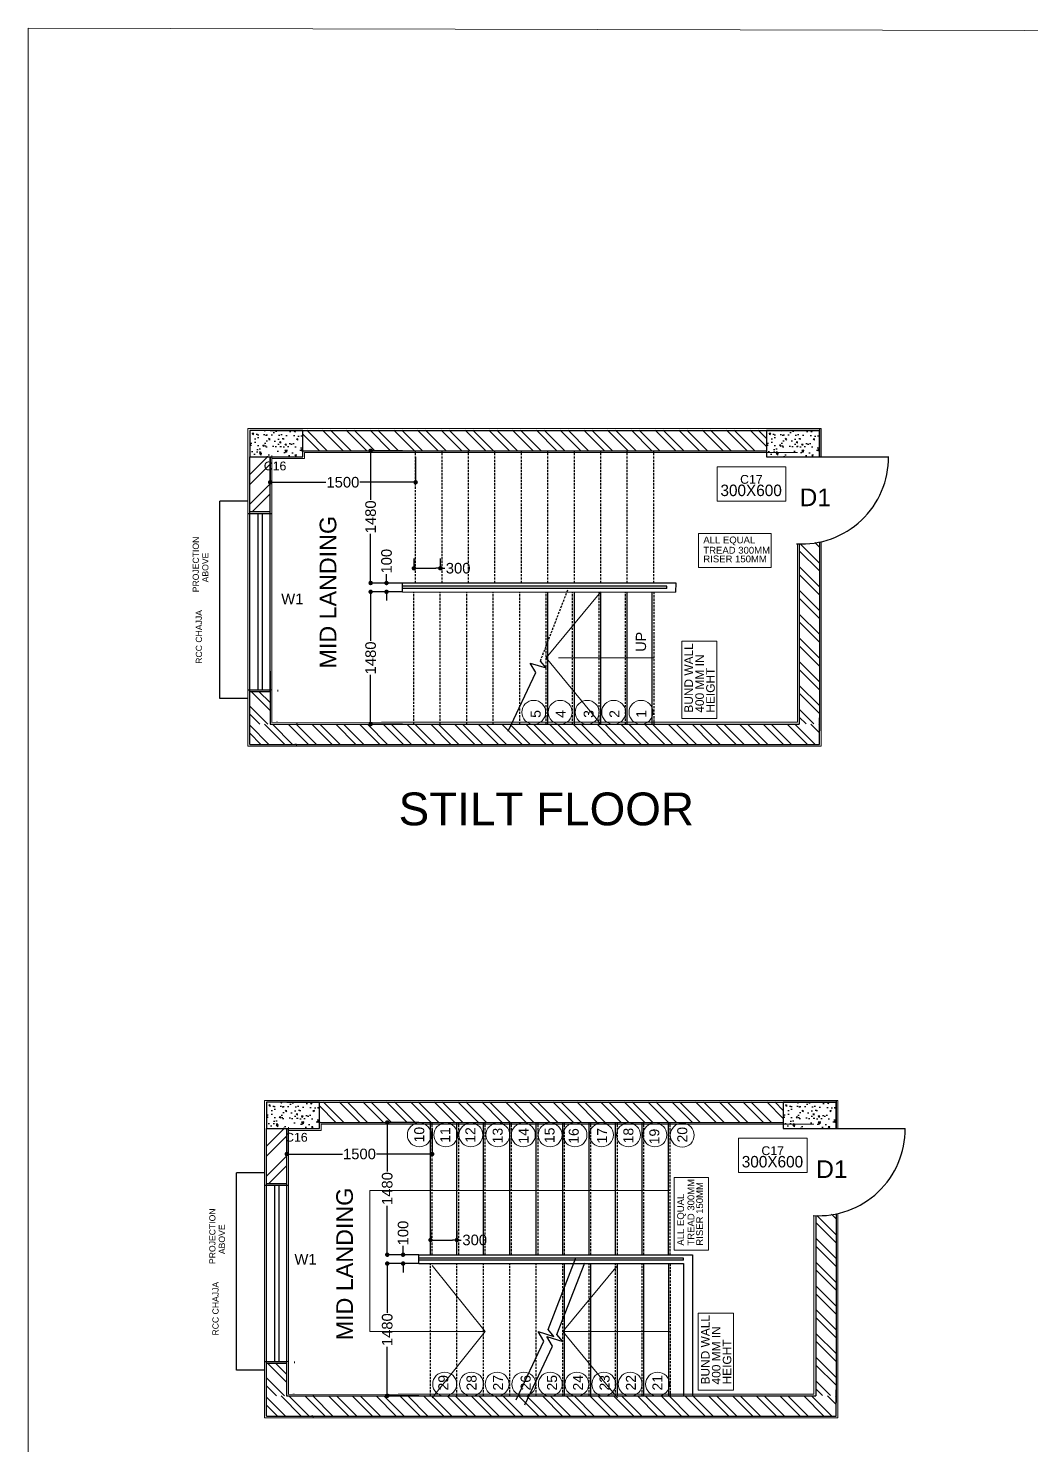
# Model space of a CAD drawing. Header units: millimetres. Extents: x -1932176 to 78768, y -1967 to 1266654.
# Drawn here: x -453438 to -442071, y 449343 to 465404 of the extents above; entities that cross this region are included whole.
import ezdxf

# ---------------------------------------------------------------- set-up
doc = ezdxf.new("R2010")
doc.units = ezdxf.units.MM
doc.linetypes.add('DASHEDX2', pattern=[38.1, 25.4, -12.7])
doc.layers.add('column', color=7, linetype='Continuous')
for name, color, linetype, lineweight in [('DIMENSION', 31, 'Continuous', 5), ('DOOR', 7, 'Continuous', 20), ('HATCH', 250, 'Continuous', 13), ('Layer2', 7, 'Continuous', 5), ('LEVEL', 252, 'Continuous', 13), ('PLASTER', 252, 'Continuous', 15), ('SHEET', 7, 'Continuous', 13), ('text', 252, 'Continuous', 5)]:
    doc.layers.add(name, color=color, linetype=linetype, lineweight=lineweight)
doc.styles.get("Standard").update_dxf_attribs({"font": 'arial.ttf'})
doc.dimstyles.new('Copy(2) of Standard', dxfattribs={"dimtxt": 120, "dimasz": 50, "dimexe": 0.18, "dimexo": 0.0625, "dimgap": 20, "dimtad": 0, "dimdec": 0, "dimzin": 0, "dimdsep": 46, "dimtxsty": 'Standard', "dimblk": 'DOT', "dimblk1": 'ARCHTICK', "dimblk2": 'DOT', "dimcen": 0.9, "dimadec": 0, "dimazin": 0, "dimtfac": 1, "dimtdec": 0, "dimtofl": 0, "dimtmove": 0, "dimatfit": 3, "dimfxl": 1, "dimtolj": 1, "dimtzin": 0, "dimarcsym": 0})

# ---------------------------------------------------------------- blocks, each defined once
blk = doc.blocks.new('_Dot')
at = {"color": 0, "linetype": 'ByBlock', "lineweight": -2}
blk.add_line((-0.5, 0), (-1, 0), dxfattribs=at)
at = {"color": 0, "linetype": 'ByBlock', "const_width": 0.5}
blk.add_lwpolyline([(-0.25, 0, 1), (0.25, 0, 1)], format="xyb", close=True, dxfattribs=at)
blk = doc.blocks.new('*D557')
at = {"layer": 'Defpoints', "color": 0, "transparency": 16777216}
for p in [(-449008, 451397), (-449368, 449897), (-449008, 449897)]:
    blk.add_point(p, dxfattribs=at)
at = {"layer": 'LEVEL', "color": 0, "lineweight": -2, "transparency": 16777216}
for p, q in [((-449008, 451397), (-449368, 451397)), ((-449368, 451347), (-449368, 450840)), ((-449368, 449947), (-449368, 450453)), ((-449008, 449897), (-449368, 449897))]:
    blk.add_line(p, q, dxfattribs=at)
at = {"layer": 'LEVEL', "color": 0, "lineweight": -2, "transparency": 16777216, "xscale": 50, "yscale": 50, "zscale": 50}
for p, rotation in [((-449368, 451397), 90), ((-449368, 449897), 270)]:
    blk.add_blockref('_Dot', p, dxfattribs=dict(at, rotation=rotation))
at = {"layer": 'LEVEL', "color": 0, "transparency": 16777216, "insert": (-449368, 450647), "char_height": 120, "attachment_point": 5, "rotation": 90}
blk.add_mtext('\\A1;1480', dxfattribs=at)
blk = doc.blocks.new('_ArchTick')
at = {"color": 0, "linetype": 'ByBlock', "const_width": 0.15}
blk.add_lwpolyline([(-0.5, -0.5), (0.5, 0.5)], dxfattribs=at)
blk = doc.blocks.new('*D558')
at = {"layer": 'Defpoints', "color": 0, "transparency": 16777216}
for p in [(-449368, 452997), (-449008, 452997), (-449008, 451497)]:
    blk.add_point(p, dxfattribs=at)
at = {"layer": 'LEVEL', "color": 0, "lineweight": -2, "transparency": 16777216}
for p, q in [((-449008, 452997), (-449368, 452997)), ((-449368, 452947), (-449368, 452440)), ((-449368, 451547), (-449368, 452053)), ((-449008, 451497), (-449368, 451497))]:
    blk.add_line(p, q, dxfattribs=at)
at = {"layer": 'LEVEL', "color": 0, "lineweight": -2, "transparency": 16777216, "xscale": 50, "yscale": 50, "zscale": 50}
for p, rotation in [((-449368, 452997), 90), ((-449368, 451497), 270)]:
    blk.add_blockref('_Dot', p, dxfattribs=dict(at, rotation=rotation))
at = {"layer": 'LEVEL', "color": 0, "transparency": 16777216, "insert": (-449368, 452247), "char_height": 120, "attachment_point": 5, "rotation": 90}
blk.add_mtext('\\A1;1480', dxfattribs=at)
blk = doc.blocks.new('*D559')
at = {"layer": 'Defpoints', "color": 0, "transparency": 16777216}
for p in [(-449188, 451497), (-449008, 451497), (-449008, 451397)]:
    blk.add_point(p, dxfattribs=at)
at = {"layer": 'LEVEL', "color": 0, "lineweight": -2, "transparency": 16777216}
for p, q in [((-449188, 451547), (-449188, 451597)), ((-449008, 451497), (-449188, 451497)), ((-449008, 451397), (-449188, 451397)), ((-449188, 451347), (-449188, 451297))]:
    blk.add_line(p, q, dxfattribs=at)
at = {"layer": 'LEVEL', "color": 0, "lineweight": -2, "transparency": 16777216, "xscale": 50, "yscale": 50, "zscale": 50}
for p, rotation in [((-449188, 451497), 270), ((-449188, 451397), 90)]:
    blk.add_blockref('_Dot', p, dxfattribs=dict(at, rotation=rotation))
at = {"layer": 'LEVEL', "color": 0, "transparency": 16777216, "insert": (-449188, 451743), "char_height": 120, "attachment_point": 5, "rotation": 90}
blk.add_mtext('\\A1;100', dxfattribs=at)
blk = doc.blocks.new('*D561')
at = {"layer": 'Defpoints', "color": 0, "transparency": 16777216}
for p in [(-450508, 452927), (-448858, 452927), (-448858, 452639)]:
    blk.add_point(p, dxfattribs=at)
at = {"layer": 'LEVEL', "color": 0, "lineweight": -2, "transparency": 16777216}
for p, q in [((-450508, 452927), (-450508, 452638)), ((-448858, 452927), (-448858, 452638)), ((-450458, 452639), (-449876, 452639)), ((-448908, 452639), (-449490, 452639))]:
    blk.add_line(p, q, dxfattribs=at)
at = {"layer": 'LEVEL', "color": 0, "lineweight": -2, "transparency": 16777216, "xscale": 50, "yscale": 50, "zscale": 50, "rotation": 180}
blk.add_blockref('_Dot', (-450508, 452639), dxfattribs=at)
at = {"layer": 'LEVEL', "color": 0, "lineweight": -2, "transparency": 16777216, "xscale": 50, "yscale": 50, "zscale": 50}
blk.add_blockref('_Dot', (-448858, 452639), dxfattribs=at)
at = {"layer": 'LEVEL', "color": 0, "transparency": 16777216, "insert": (-449683, 452639), "char_height": 120, "attachment_point": 5}
blk.add_mtext('\\A1;1500', dxfattribs=at)
blk = doc.blocks.new('*D560')
at = {"layer": 'Defpoints', "color": 0, "transparency": 16777216}
for p in [(-448878, 451773), (-448578, 451773), (-448578, 451664)]:
    blk.add_point(p, dxfattribs=at)
at = {"layer": 'LEVEL', "color": 0, "lineweight": -2, "transparency": 16777216}
for p, q in [((-448878, 451773), (-448878, 451663)), ((-448828, 451664), (-448628, 451664)), ((-448578, 451773), (-448578, 451663)), ((-448578, 451664), (-448528, 451664))]:
    blk.add_line(p, q, dxfattribs=at)
at = {"layer": 'LEVEL', "color": 0, "lineweight": -2, "transparency": 16777216, "xscale": 50, "yscale": 50, "zscale": 50, "rotation": 180}
blk.add_blockref('_Dot', (-448878, 451664), dxfattribs=at)
at = {"layer": 'LEVEL', "color": 0, "lineweight": -2, "transparency": 16777216, "xscale": 50, "yscale": 50, "zscale": 50}
blk.add_blockref('_Dot', (-448578, 451664), dxfattribs=at)
at = {"layer": 'LEVEL', "color": 0, "transparency": 16777216, "insert": (-448376, 451664), "char_height": 120, "attachment_point": 5}
blk.add_mtext('\\A1;300', dxfattribs=at)
blk = doc.blocks.new('*D564')
at = {"layer": 'Defpoints', "color": 0, "transparency": 16777216}
for p in [(-449196, 459014), (-449556, 457514), (-449196, 457514)]:
    blk.add_point(p, dxfattribs=at)
at = {"layer": 'LEVEL', "color": 0, "lineweight": -2, "transparency": 16777216}
for p, q in [((-449196, 459014), (-449556, 459014)), ((-449556, 458964), (-449556, 458458)), ((-449556, 457564), (-449556, 458071)), ((-449196, 457514), (-449556, 457514))]:
    blk.add_line(p, q, dxfattribs=at)
at = {"layer": 'LEVEL', "color": 0, "lineweight": -2, "transparency": 16777216, "xscale": 50, "yscale": 50, "zscale": 50}
for p, rotation in [((-449556, 459014), 90), ((-449556, 457514), 270)]:
    blk.add_blockref('_Dot', p, dxfattribs=dict(at, rotation=rotation))
at = {"layer": 'LEVEL', "color": 0, "transparency": 16777216, "insert": (-449556, 458264), "char_height": 120, "attachment_point": 5, "rotation": 90}
blk.add_mtext('\\A1;1480', dxfattribs=at)
blk = doc.blocks.new('*D565')
at = {"layer": 'Defpoints', "color": 0, "transparency": 16777216}
for p in [(-449556, 460614), (-449196, 460614), (-449196, 459114)]:
    blk.add_point(p, dxfattribs=at)
at = {"layer": 'LEVEL', "color": 0, "lineweight": -2, "transparency": 16777216}
for p, q in [((-449196, 460614), (-449556, 460614)), ((-449556, 460564), (-449556, 460058)), ((-449556, 459164), (-449556, 459671)), ((-449196, 459114), (-449556, 459114))]:
    blk.add_line(p, q, dxfattribs=at)
at = {"layer": 'LEVEL', "color": 0, "lineweight": -2, "transparency": 16777216, "xscale": 50, "yscale": 50, "zscale": 50}
for p, rotation in [((-449556, 460614), 90), ((-449556, 459114), 270)]:
    blk.add_blockref('_Dot', p, dxfattribs=dict(at, rotation=rotation))
at = {"layer": 'LEVEL', "color": 0, "transparency": 16777216, "insert": (-449556, 459864), "char_height": 120, "attachment_point": 5, "rotation": 90}
blk.add_mtext('\\A1;1480', dxfattribs=at)
blk = doc.blocks.new('*D566')
at = {"layer": 'Defpoints', "color": 0, "transparency": 16777216}
for p in [(-449376, 459114), (-449196, 459114), (-449196, 459014)]:
    blk.add_point(p, dxfattribs=at)
at = {"layer": 'LEVEL', "color": 0, "lineweight": -2, "transparency": 16777216}
for p, q in [((-449376, 459164), (-449376, 459214)), ((-449196, 459114), (-449376, 459114)), ((-449196, 459014), (-449376, 459014)), ((-449376, 458964), (-449376, 458914))]:
    blk.add_line(p, q, dxfattribs=at)
at = {"layer": 'LEVEL', "color": 0, "lineweight": -2, "transparency": 16777216, "xscale": 50, "yscale": 50, "zscale": 50}
for p, rotation in [((-449376, 459114), 270), ((-449376, 459014), 90)]:
    blk.add_blockref('_Dot', p, dxfattribs=dict(at, rotation=rotation))
at = {"layer": 'LEVEL', "color": 0, "transparency": 16777216, "insert": (-449376, 459361), "char_height": 120, "attachment_point": 5, "rotation": 90}
blk.add_mtext('\\A1;100', dxfattribs=at)
blk = doc.blocks.new('*D568')
at = {"layer": 'Defpoints', "color": 0, "transparency": 16777216}
for p in [(-450696, 460544), (-449046, 460544), (-449046, 460256)]:
    blk.add_point(p, dxfattribs=at)
at = {"layer": 'LEVEL', "color": 0, "lineweight": -2, "transparency": 16777216}
for p, q in [((-450696, 460544), (-450696, 460256)), ((-449046, 460544), (-449046, 460256)), ((-450646, 460256), (-450064, 460256)), ((-449096, 460256), (-449678, 460256))]:
    blk.add_line(p, q, dxfattribs=at)
at = {"layer": 'LEVEL', "color": 0, "lineweight": -2, "transparency": 16777216, "xscale": 50, "yscale": 50, "zscale": 50, "rotation": 180}
blk.add_blockref('_Dot', (-450696, 460256), dxfattribs=at)
at = {"layer": 'LEVEL', "color": 0, "lineweight": -2, "transparency": 16777216, "xscale": 50, "yscale": 50, "zscale": 50}
blk.add_blockref('_Dot', (-449046, 460256), dxfattribs=at)
at = {"layer": 'LEVEL', "color": 0, "transparency": 16777216, "insert": (-449871, 460256), "char_height": 120, "attachment_point": 5}
blk.add_mtext('\\A1;1500', dxfattribs=at)
blk = doc.blocks.new('*D567')
at = {"layer": 'Defpoints', "color": 0, "transparency": 16777216}
for p in [(-449066, 459390), (-448766, 459390), (-448766, 459281)]:
    blk.add_point(p, dxfattribs=at)
at = {"layer": 'LEVEL', "color": 0, "lineweight": -2, "transparency": 16777216}
for p, q in [((-449066, 459390), (-449066, 459281)), ((-448766, 459390), (-448766, 459281)), ((-449016, 459281), (-448816, 459281)), ((-448766, 459281), (-448716, 459281))]:
    blk.add_line(p, q, dxfattribs=at)
at = {"layer": 'LEVEL', "color": 0, "lineweight": -2, "transparency": 16777216, "xscale": 50, "yscale": 50, "zscale": 50, "rotation": 180}
blk.add_blockref('_Dot', (-449066, 459281), dxfattribs=at)
at = {"layer": 'LEVEL', "color": 0, "lineweight": -2, "transparency": 16777216, "xscale": 50, "yscale": 50, "zscale": 50}
blk.add_blockref('_Dot', (-448766, 459281), dxfattribs=at)
at = {"layer": 'LEVEL', "color": 0, "transparency": 16777216, "insert": (-448564, 459281), "char_height": 120, "attachment_point": 5}
blk.add_mtext('\\A1;300', dxfattribs=at)

msp = doc.modelspace()

# ---------------------------------------------------------------- hatches: boundary and pattern name
at = {"ltscale": 30, "true_color": 0x000000}
h = msp.add_hatch(dxfattribs=at)
h.set_pattern_fill('ANSI32', color=18, scale=25)
h.set_pattern_definition([(45, (10708.55, 15758.65), (-168.3798, 168.3798), []), (45, (10820.8, 15758.65), (-168.3798, 168.3798), [])])
h.paths.add_polyline_path([(-450696.1552, 460544.34153), (-450926.1552, 460544.34153), (-450926.1552, 459923.56019), (-450696.1552, 459923.56019)])
h = msp.add_hatch(dxfattribs=at)
h.set_pattern_fill('ANSI32', color=18, scale=25)
h.set_pattern_definition([(45, (10896.75, 8141.05), (-168.3798, 168.3798), []), (45, (11009, 8141.05), (-168.3798, 168.3798), [])])
h.paths.add_polyline_path([(-450507.95526, 452926.74767), (-450737.95526, 452926.74767), (-450737.95526, 452305.96634), (-450507.95526, 452305.96634)])
at = {"layer": 'column'}
h = msp.add_hatch(dxfattribs=at)
h.set_pattern_fill('AR-CONC', color=256, angle=90)
h.set_pattern_definition([(140, (-432081.76, 388468.2), (15.9391, 182.18467), [19.05, -209.55]), (85, (-432081.76, 388468.2), (-191.05685, -35.2434), [15.24, -167.6406]), (190.45144, (-432080.43, 388483.38), (-175.11775, 146.94125), [16.19, -178.09024]), (136.1842, (-432132.56, 388468.2), (42.0423, 271.07904), [28.575, -314.325]), (186.63556, (-432129.06, 388490.8), (-247.4261, 237.4041), [24.285, -267.1356]), (81.18415, (-432132.56, 388468.2), (-247.4261, 237.4041), [22.86, -251.4597]), (111, (-432119.86, 388493.6), (102.2652, 151.6144), [19.05, -209.55]), (56, (-432119.86, 388493.6), (-184.18797, 61.80203), [15.24, -167.64]), (161.45145, (-432111.34, 388506.24), (-81.92277, 213.4164), [16.19, -178.08994]), (127.5, (-432081.76, 388468.2), (-84.55504, 3.088603), [0, -165.608, 0, -170.18, 0, -168.275]), (97.5, (-432081.76, 388468.2), (-100.18057, 66.81966), [0, -97.028, 0, -161.798, 0, -64.135]), (57.5, (-432081.76, 388411.56), (5.728744, 135.590595), [0, -63.5, 0, -198.12, 0, -262.89]), (47.5, (-432081.76, 388386.16), (-25.4265, 148.12918), [0, -82.55, 0, -131.572, 0, -186.69])])
h.paths.add_polyline_path([(-450926.1552, 460844.34153), (-450926.1552, 460544.34153), (-450326.1552, 460544.34153), (-450326.1552, 460844.34153)])
h = msp.add_hatch(dxfattribs=at)
h.set_pattern_fill('AR-CONC', color=256, angle=90)
h.set_pattern_definition([(140, (-426222.07, 388468.33), (15.9391, 182.18467), [19.05, -209.55]), (85, (-426222.07, 388468.33), (-191.05685, -35.2434), [15.24, -167.6406]), (190.45144, (-426220.74, 388483.51), (-175.11775, 146.94125), [16.19, -178.09024]), (136.1842, (-426272.87, 388468.33), (42.0423, 271.07904), [28.575, -314.325]), (186.63556, (-426269.37, 388490.92), (-247.4261, 237.4041), [24.285, -267.1356]), (81.18415, (-426272.87, 388468.33), (-247.4261, 237.4041), [22.86, -251.4597]), (111, (-426260.17, 388493.73), (102.2652, 151.6144), [19.05, -209.55]), (56, (-426260.17, 388493.73), (-184.18797, 61.80203), [15.24, -167.64]), (161.45145, (-426251.65, 388506.36), (-81.92277, 213.4164), [16.19, -178.08994]), (127.5, (-426222.07, 388468.33), (-84.55504, 3.088603), [0, -165.608, 0, -170.18, 0, -168.275]), (97.5, (-426222.07, 388468.33), (-100.18057, 66.81966), [0, -97.028, 0, -161.798, 0, -64.135]), (57.5, (-426222.07, 388411.685), (5.728744, 135.590595), [0, -63.5, 0, -198.12, 0, -262.89]), (47.5, (-426222.07, 388386.29), (-25.4265, 148.12918), [0, -82.55, 0, -131.572, 0, -186.69])])
h.paths.add_polyline_path([(-445066.46647, 460844.4682), (-445066.46647, 460544.4682), (-444466.46647, 460544.4682), (-444466.46647, 460844.4682)])
h = msp.add_hatch(dxfattribs=at)
h.set_pattern_fill('AR-CONC', color=256, angle=90)
h.set_pattern_definition([(140, (-431893.56, 380850.6), (15.9391, 182.18467), [19.05, -209.55]), (85, (-431893.56, 380850.6), (-191.05685, -35.2434), [15.24, -167.6406]), (190.45144, (-431892.23, 380865.79), (-175.11775, 146.94125), [16.19, -178.09024]), (136.1842, (-431944.36, 380850.6), (42.0423, 271.07904), [28.575, -314.325]), (186.63556, (-431940.86, 380873.2), (-247.4261, 237.4041), [24.285, -267.1356]), (81.18415, (-431944.36, 380850.6), (-247.4261, 237.4041), [22.86, -251.4597]), (111, (-431931.66, 380876), (102.2652, 151.6144), [19.05, -209.55]), (56, (-431931.66, 380876), (-184.18797, 61.80203), [15.24, -167.64]), (161.45145, (-431923.14, 380888.64), (-81.92277, 213.4164), [16.19, -178.08994]), (127.5, (-431893.56, 380850.61), (-84.55504, 3.088603), [0, -165.608, 0, -170.18, 0, -168.275]), (97.5, (-431893.56, 380850.61), (-100.18057, 66.81966), [0, -97.028, 0, -161.798, 0, -64.135]), (57.5, (-431893.56, 380793.965), (5.728744, 135.590595), [0, -63.5, 0, -198.12, 0, -262.89]), (47.5, (-431893.56, 380768.56), (-25.4265, 148.12918), [0, -82.55, 0, -131.572, 0, -186.69])])
h.paths.add_polyline_path([(-450737.95526, 453226.74767), (-450737.95526, 452926.74767), (-450137.95526, 452926.74767), (-450137.95526, 453226.74767)])
h = msp.add_hatch(dxfattribs=at)
h.set_pattern_fill('AR-CONC', color=256, angle=90)
h.set_pattern_definition([(140, (-426033.87, 380850.73), (15.9391, 182.18467), [19.05, -209.55]), (85, (-426033.87, 380850.73), (-191.05685, -35.2434), [15.24, -167.6406]), (190.45144, (-426032.54, 380865.92), (-175.11775, 146.94125), [16.19, -178.09024]), (136.1842, (-426084.67, 380850.73), (42.0423, 271.07904), [28.575, -314.325]), (186.63556, (-426081.17, 380873.32), (-247.4261, 237.4041), [24.285, -267.1356]), (81.18415, (-426084.67, 380850.73), (-247.4261, 237.4041), [22.86, -251.4597]), (111, (-426071.97, 380876.13), (102.2652, 151.6144), [19.05, -209.55]), (56, (-426071.97, 380876.13), (-184.18797, 61.80203), [15.24, -167.64]), (161.45145, (-426063.45, 380888.77), (-81.92277, 213.4164), [16.19, -178.08994]), (127.5, (-426033.87, 380850.734), (-84.55504, 3.088603), [0, -165.608, 0, -170.18, 0, -168.275]), (97.5, (-426033.87, 380850.73), (-100.18057, 66.81966), [0, -97.028, 0, -161.798, 0, -64.135]), (57.5, (-426033.87, 380794.09), (5.728744, 135.590595), [0, -63.5, 0, -198.12, 0, -262.89]), (47.5, (-426033.87, 380768.69), (-25.4265, 148.12918), [0, -82.55, 0, -131.572, 0, -186.69])])
h.paths.add_polyline_path([(-444878.26653, 453226.87435), (-444878.26653, 452926.87435), (-444278.26653, 452926.87435), (-444278.26653, 453226.87435)])
at = {"layer": 'HATCH'}
h = msp.add_hatch(dxfattribs=at)
h.set_pattern_fill('ANSI32', color=256, scale=20, angle=90)
h.set_pattern_definition([(135, (-375110.95, -78064.17), (-134.70384, -134.70384), []), (135, (-375110.95, -77974.37), (-134.70384, -134.70384), [])])
h.paths.add_polyline_path([(-450326.1552, 460846.91682), (-450326.1552, 460616.91682), (-445066.46647, 460616.91682), (-445066.46647, 460846.91682)])
h = msp.add_hatch(dxfattribs=at)
h.set_pattern_fill('ANSI32', color=256, scale=20, angle=90)
h.set_pattern_definition([(135, (-118948.33, 322048.13), (-134.70384, -134.70384), []), (135, (-118948.33, 322137.94), (-134.70384, -134.70384), [])])
h.paths.add_polyline_path([(-444696.36648, 459557.4114), (-444696.1552, 458064.22105), (-444696.1552, 457516.97747), (-444466.1552, 457516.97747), (-444466.39838, 459577.38863)])
h.paths.add_polyline_path([(-450926.66692, 457883.56019), (-450926.15288, 457512.84694), (-450696.15288, 457512.84694), (-450696.15288, 458079.72877), (-450696.66692, 457883.56019)])
h = msp.add_hatch(dxfattribs=at)
h.set_pattern_fill('ANSI32', color=256, scale=20, angle=90)
h.set_pattern_definition([(135, (-169200.42, 278598.01), (-134.70384, -134.70384), []), (135, (-169200.42, 278687.82), (-134.70384, -134.70384), [])])
h.paths.add_polyline_path([(-450926.1552, 457514.34153), (-450926.1552, 457284.34153), (-444466.1552, 457284.34153), (-444466.1552, 457514.34153)])
h = msp.add_hatch(dxfattribs=at)
h.set_pattern_fill('ANSI32', color=256, scale=20, angle=90)
h.set_pattern_definition([(135, (-374922.75, -85681.77), (-134.70384, -134.70384), []), (135, (-374922.75, -85591.97), (-134.70384, -134.70384), [])])
h.paths.add_polyline_path([(-450137.95526, 453229.32297), (-450137.95526, 452999.32297), (-444878.26653, 452999.32297), (-444878.26653, 453229.32297)])
h = msp.add_hatch(dxfattribs=at)
h.set_pattern_fill('ANSI32', color=256, scale=20, angle=90)
h.set_pattern_definition([(135, (-118760.13, 314430.54), (-134.70384, -134.70384), []), (135, (-118760.13, 314520.34), (-134.70384, -134.70384), [])])
h.paths.add_polyline_path([(-444508.16653, 451939.81755), (-444507.95526, 450446.62719), (-444507.95526, 449899.38361), (-444277.95526, 449899.38361), (-444278.19844, 451959.79477)])
h.paths.add_polyline_path([(-450738.46698, 450265.96634), (-450737.95293, 449895.25308), (-450507.95293, 449895.25308), (-450507.95293, 450462.13491), (-450508.46698, 450265.96634)])
h = msp.add_hatch(dxfattribs=at)
h.set_pattern_fill('ANSI32', color=256, scale=20, angle=90)
h.set_pattern_definition([(135, (-169012.22, 270980.42), (-134.70384, -134.70384), []), (135, (-169012.22, 271070.22), (-134.70384, -134.70384), [])])
h.paths.add_polyline_path([(-450737.95526, 449896.74767), (-450737.95526, 449666.74767), (-444277.95526, 449666.74767), (-444277.95526, 449896.74767)])

# ---------------------------------------------------------------- linework, layer by layer
for p, q in [((-450696.1552, 460844.34153), (-444466.46647, 460844.4682)), ((-444466.47677, 460864.33384), (-444466.31084, 460544.42259)), ((-450926.1552, 457282.25035), (-450926.1552, 460544.34153)), ((-450696.1552, 457884.34153), (-450696.1552, 460544.34153)), ((-450326.1552, 460614.34153), (-445066.46647, 460614.34153)), ((-444696.36648, 459557.4114), (-444695.56413, 457514.34153)), ((-444466.39838, 459577.38863), (-444467.17864, 457437.37441)), ((-449196.1552, 459114.34153), (-446196.1552, 459114.34153)), ((-449196.1552, 459014.34153), (-449196.1552, 459114.34153)), ((-449196.1552, 459051.84153), (-449196.1552, 459076.84153)), ((-446196.1552, 459076.84153), (-449196.1552, 459076.84153)), ((-446196.1552, 459051.84153), (-449196.1552, 459051.84153)), ((-449196.1552, 459014.34153), (-446097.53147, 459009.94195)), ((-447546.1552, 457514.34153), (-447546.1552, 459014.34153)), ((-447246.1552, 457514.34153), (-447246.1552, 459014.34153)), ((-446946.1552, 457514.34153), (-446946.1552, 459014.34153)), ((-446646.1552, 457514.34153), (-446646.1552, 459014.34153)), ((-446366.1552, 459014.34153), (-446366.1552, 457514.34153)), ((-446196.1552, 459114.34153), (-446096.1552, 459114.34153)), ((-446196.1552, 459051.84153), (-446196.1552, 459076.84153)), ((-447566.58008, 458151.19614), (-447631.19799, 458229.22404)), ((-450697.17864, 458112.76164), (-450697.17864, 457513.69239)), ((-447996.06238, 457432.45905), (-447682.73808, 458098.58619)), ((-447682.73808, 458098.58619), (-447747.12941, 458206.38676)), ((-447747.12941, 458206.38676), (-447566.58008, 458151.19614)), ((-450697.17864, 457513.69239), (-444695.56413, 457514.34153)), ((-450926.1552, 457284.34153), (-446117.08189, 457284.34153)), ((-446117.08189, 457284.34153), (-444696.1552, 457284.34153)), ((-444278.27683, 453246.73998), (-444278.1109, 452926.82874)), ((-450507.95526, 453226.74767), (-444278.26653, 453226.87435)), ((-450737.95526, 449664.65649), (-450737.95526, 452926.74767)), ((-450507.95526, 450266.74767), (-450507.95526, 452926.74767)), ((-450137.95526, 452996.74767), (-444878.26653, 452996.74767)), ((-448877.95526, 451496.74767), (-448877.95526, 452996.74767)), ((-448577.95526, 451496.74767), (-448577.95526, 452996.74767)), ((-448277.95526, 451496.74767), (-448277.95526, 452996.74767)), ((-447977.95526, 451496.74767), (-447977.95526, 452996.74767)), ((-447677.95526, 451496.74767), (-447677.95526, 452996.74767)), ((-447377.95526, 451496.74767), (-447377.95526, 452996.74767)), ((-447077.95526, 451496.74767), (-447077.95526, 452996.74767)), ((-446777.95526, 451496.74767), (-446777.95526, 452996.74767)), ((-446477.95526, 451496.74767), (-446477.95526, 452996.74767)), ((-446177.95526, 451496.74767), (-446177.95526, 452996.74767)), ((-444278.19844, 451959.79477), (-444278.9787, 449819.78055)), ((-444508.16653, 451939.81755), (-444507.36419, 449896.74767)), ((-449007.95526, 451496.74767), (-446007.95526, 451496.74767)), ((-449007.95526, 451396.74767), (-449007.95526, 451496.74767)), ((-447542.02384, 450647.80724), (-447228.04064, 451462.48357)), ((-446007.95526, 451496.74767), (-445907.95526, 451496.74767)), ((-445907.95526, 451496.74767), (-445907.95526, 449896.74767)), ((-449007.95526, 451434.24767), (-449007.95526, 451459.24767)), ((-446007.95526, 451459.24767), (-449007.95526, 451459.24767)), ((-446007.95526, 451434.24767), (-449007.95526, 451434.24767)), ((-449007.95526, 451396.74767), (-446007.95526, 451396.74767)), ((-447442.99805, 450592.18002), (-447129.01484, 451406.85634)), ((-447357.95526, 449896.74767), (-447357.95526, 451396.74767)), ((-447057.95526, 449896.74767), (-447057.95526, 451396.74767)), ((-446757.95526, 449896.74767), (-446757.95526, 451396.74767)), ((-446457.95526, 449896.74767), (-446457.95526, 451396.74767)), ((-446177.95526, 451396.74767), (-446177.95526, 449896.74767)), ((-446007.95526, 451434.24767), (-446007.95526, 451459.24767)), ((-446007.95526, 451396.74767), (-446007.95526, 449896.74767)), ((-447906.88824, 449851.04226), (-447593.56394, 450517.16939)), ((-447593.56394, 450517.16939), (-447657.95526, 450624.96997)), ((-447657.95526, 450624.96997), (-447477.40593, 450569.77935)), ((-447494.53814, 450461.54217), (-447558.92946, 450569.34275)), ((-447558.92946, 450569.34275), (-447378.38014, 450514.15213)), ((-447477.40593, 450569.77935), (-447542.02384, 450647.80724)), ((-447378.38014, 450514.15213), (-447442.99805, 450592.18002)), ((-450508.9787, 450495.16779), (-450508.9787, 449896.09853)), ((-447807.86244, 449795.41504), (-447494.53814, 450461.54217)), ((-450508.9787, 449896.09853), (-444507.36419, 449896.74767)), ((-450737.95526, 449666.74767), (-445928.88195, 449666.74767)), ((-445928.88195, 449666.74767), (-444507.95526, 449666.74767))]:
    msp.add_line(p, q)
at = {"linetype": 'DASHEDX2'}
for p, q in [((-449046.1552, 459114.34153), (-449046.1552, 460614.34153)), ((-448746.1552, 459114.34153), (-448746.1552, 460614.34153)), ((-448446.1552, 459114.34153), (-448446.1552, 460614.34153)), ((-448146.1552, 459114.34153), (-448146.1552, 460614.34153)), ((-447846.1552, 459114.34153), (-447846.1552, 460614.34153)), ((-447546.1552, 459114.34153), (-447546.1552, 460614.34153)), ((-447246.1552, 459114.34153), (-447246.1552, 460614.34153)), ((-446946.1552, 459114.34153), (-446946.1552, 460614.34153)), ((-446646.1552, 459114.34153), (-446646.1552, 460614.34153)), ((-446346.1552, 459114.34153), (-446346.1552, 460614.34153)), ((-449066.1552, 457514.34153), (-449066.1552, 459014.34153)), ((-448766.1552, 457514.34153), (-448766.1552, 459014.34153)), ((-448466.1552, 457514.34153), (-448466.1552, 459014.34153)), ((-448166.1552, 457514.34153), (-448166.1552, 459014.34153)), ((-447866.1552, 457514.34153), (-447866.1552, 459014.34153)), ((-447631.19799, 458229.22404), (-447317.21478, 459043.90036)), ((-447566.1552, 457514.34153), (-447566.1552, 459014.34153)), ((-447266.1552, 457514.34153), (-447266.1552, 459014.34153)), ((-446966.1552, 457514.34153), (-446966.1552, 459014.34153)), ((-446666.1552, 457514.34153), (-446666.1552, 459014.34153)), ((-446346.1552, 459014.34153), (-446346.1552, 457514.34153)), ((-448857.95526, 451496.74767), (-448857.95526, 452996.74767)), ((-448557.95526, 451496.74767), (-448557.95526, 452996.74767)), ((-448257.95526, 451496.74767), (-448257.95526, 452996.74767)), ((-447957.95526, 451496.74767), (-447957.95526, 452996.74767)), ((-447657.95526, 451496.74767), (-447657.95526, 452996.74767)), ((-447357.95526, 451496.74767), (-447357.95526, 452996.74767)), ((-447057.95526, 451496.74767), (-447057.95526, 452996.74767)), ((-446757.95526, 451496.74767), (-446757.95526, 452996.74767)), ((-446457.95526, 451496.74767), (-446457.95526, 452996.74767)), ((-446157.95526, 451496.74767), (-446157.95526, 452996.74767)), ((-448877.95526, 449896.74767), (-448877.95526, 451396.74767)), ((-448577.95526, 449896.74767), (-448577.95526, 451396.74767)), ((-448277.95526, 449896.74767), (-448277.95526, 451396.74767)), ((-447977.95526, 449896.74767), (-447977.95526, 451396.74767)), ((-447677.95526, 449896.74767), (-447677.95526, 451396.74767)), ((-447377.95526, 449896.74767), (-447377.95526, 451396.74767)), ((-447077.95526, 449896.74767), (-447077.95526, 451396.74767)), ((-446777.95526, 449896.74767), (-446777.95526, 451396.74767)), ((-446477.95526, 449896.74767), (-446477.95526, 451396.74767)), ((-446157.95526, 451396.74767), (-446157.95526, 449896.74767))]:
    msp.add_line(p, q, dxfattribs=at)
at = {"transparency": 16777216}
for p, q in [((-444717.17957, 460544.45034), (-443682.70474, 460544.33593)), ((-444528.97963, 452926.85648), (-443494.5048, 452926.74207))]:
    msp.add_line(p, q, dxfattribs=at)
at = {"ltscale": 30}
for p, q in [((-450947.17917, 460043.81326), (-451265.85946, 460043.81326)), ((-451265.03329, 457803.81326), (-451265.03329, 460043.81326)), ((-450947.17926, 459903.56018), (-450677.17864, 459903.56019)), ((-450926.1552, 459923.56019), (-450696.1552, 459923.56019)), ((-450836.35412, 459903.56019), (-450836.35412, 457903.56019)), ((-450786.35412, 459903.56019), (-450786.35412, 457903.56019)), ((-450947.18056, 457903.56018), (-450696.1552, 457903.56019)), ((-450952.40909, 457803.81326), (-451265.03329, 457803.81326)), ((-450926.1552, 457883.56019), (-450697.17864, 457883.56019)), ((-450758.97923, 452426.21941), (-451077.65952, 452426.21941)), ((-451076.83335, 450186.21941), (-451076.83335, 452426.21941)), ((-450758.97932, 452285.96633), (-450488.9787, 452285.96634)), ((-450737.95526, 452305.96634), (-450507.95526, 452305.96634)), ((-450648.15418, 452285.96634), (-450648.15418, 450285.96634)), ((-450598.15418, 452285.96634), (-450598.15418, 450285.96634)), ((-450764.20915, 450186.21941), (-451076.83335, 450186.21941)), ((-450758.98062, 450285.96633), (-450507.95526, 450285.96634)), ((-450737.95526, 450265.96634), (-450508.9787, 450265.96634))]:
    msp.add_line(p, q, dxfattribs=at)
at = {"color": 252, "ltscale": 30}
msp.add_line((-446096.1552, 459114.34153), (-446097.53147, 459009.94195), dxfattribs=at)
at = {"transparency": 16777216}
for centre in [(-444665.87882, 460540.08145), (-444477.67888, 452922.4876)]:
    msp.add_arc(centre, 983.14288, 266.406960182, 0.418009781, dxfattribs=at)
at = {"layer": 'column'}
for p, q in [((-450926.1552, 460844.34153), (-450926.1552, 460544.34153)), ((-450326.1552, 460844.34153), (-450926.1552, 460844.34153)), ((-450326.1552, 460544.34153), (-450326.1552, 460844.34153)), ((-445066.46647, 460844.4682), (-445066.46647, 460544.4682)), ((-444466.46647, 460844.4682), (-445066.46647, 460844.4682)), ((-444466.46647, 460544.4682), (-444466.46647, 460844.4682)), ((-450926.1552, 460544.34153), (-450326.1552, 460544.34153)), ((-445066.46647, 460544.4682), (-444466.46647, 460544.4682)), ((-444466.1552, 457284.34153), (-444466.1552, 457584.34153)), ((-445066.1552, 457284.34153), (-444466.1552, 457284.34153)), ((-450737.95526, 453226.74767), (-450737.95526, 452926.74767)), ((-450137.95526, 453226.74767), (-450737.95526, 453226.74767)), ((-450137.95526, 452926.74767), (-450137.95526, 453226.74767)), ((-444878.26653, 453226.87435), (-444878.26653, 452926.87435)), ((-444278.26653, 453226.87435), (-444878.26653, 453226.87435)), ((-444278.26653, 452926.87435), (-444278.26653, 453226.87435)), ((-450737.95526, 452926.74767), (-450137.95526, 452926.74767)), ((-444878.26653, 452926.87435), (-444278.26653, 452926.87435)), ((-444277.95526, 449666.74767), (-444277.95526, 449966.74767)), ((-444877.95526, 449666.74767), (-444277.95526, 449666.74767))]:
    msp.add_line(p, q, dxfattribs=at)
at = {"layer": 'DIMENSION'}
for p, q in [((-446157.95526, 452224.96997), (-449567.15051, 452224.96997)), ((-449567.15051, 452224.96997), (-449567.15051, 450624.96997)), ((-448257.95526, 450624.96997), (-448857.95526, 451374.96997)), ((-447377.95526, 450624.96997), (-446757.95526, 451374.96997)), ((-448257.95526, 450624.96997), (-449567.15051, 450624.96997)), ((-448257.95526, 450624.96997), (-448857.95526, 449874.96997)), ((-447377.95526, 450624.96997), (-446757.95526, 449874.96997)), ((-446157.95526, 450624.96997), (-447357.95526, 450624.96997))]:
    msp.add_line(p, q, dxfattribs=at)
at = {"layer": 'DOOR'}
for centre, start, end in [((-450394.41117, 457514.10934), 0, 180), ((-450406.41117, 457291.41009), 180, 0), ((-450206.21122, 449896.51549), 0, 180), ((-450218.21122, 449673.81623), 180, 0)]:
    msp.add_arc(centre, 6, start, end, dxfattribs=at)
at = {"layer": 'Layer2', "color": 252, "true_color": 0x939598, "transparency": 33554687}
for points in [[(-445627.24774, 460429.4546), (-444847.50332, 460429.4546), (-444847.50332, 460042.27403), (-445627.24774, 460042.27403)], [(-445385.44682, 452816.95445), (-444605.70241, 452816.95445), (-444605.70241, 452429.77388), (-445385.44682, 452429.77388)]]:
    msp.add_lwpolyline(points, close=True, dxfattribs=at)
at = {"layer": 'LEVEL'}
for p, q in [((-447566.1552, 458264.34153), (-446946.1552, 459014.34153)), ((-447566.1552, 458264.34153), (-446946.1552, 457514.34153)), ((-446346.1552, 458264.34153), (-447427.32342, 458264.34153))]:
    msp.add_line(p, q, dxfattribs=at)
for points in [[(-445836.80103, 459675.78528), (-445012.73037, 459675.78528), (-445012.73037, 459287.91371), (-445836.80103, 459287.91371)], [(-446028.60038, 457576.96506), (-446028.60038, 458452.54243), (-445631.27845, 458452.54243), (-445631.27845, 457576.96506)], [(-446114.41438, 451546.96219), (-446114.41438, 452371.03286), (-445726.54281, 452371.03286), (-445726.54281, 451546.96219)], [(-445840.40044, 449959.3712), (-445840.40044, 450834.94858), (-445443.07851, 450834.94858), (-445443.07851, 449959.3712)]]:
    msp.add_lwpolyline(points, close=True, dxfattribs=at)
for centre in [(-447706.99557, 457647.74434), (-447406.38688, 457647.74434), (-447100.8826, 457647.74434), (-446800.27319, 457647.74434), (-446490.46167, 457647.74434), (-449004.18613, 452855.4711), (-448704.54379, 452855.4711), (-448419.14365, 452855.4711), (-448114.14576, 452855.4711), (-447824.68639, 452855.4711), (-447521.57767, 452855.4711), (-447238.79563, 452855.4711), (-446938.18694, 452855.4711), (-446632.68266, 452855.4711), (-446332.07325, 452855.4711), (-446022.26173, 452851.92917), (-448716.80778, 450030.15048), (-448411.80989, 450030.15048), (-448122.35052, 450030.15048), (-447819.2418, 450030.15048), (-447518.79563, 450030.15048), (-447218.18694, 450030.15048), (-446912.68266, 450030.15048), (-446612.07325, 450030.15048), (-446302.26173, 450030.15048)]:
    msp.add_circle(centre, 135.51549, dxfattribs=at)
at = {"layer": 'PLASTER'}
for p, q in [((-450947.18097, 457264.34153), (-450947.17864, 460864.34153)), ((-444447.18021, 460864.33382), (-450947.17864, 460864.34153)), ((-444447.18059, 460544.42048), (-444447.18021, 460864.33382)), ((-450677.18097, 460544.34153), (-450677.18097, 460524.34153)), ((-450677.18097, 460524.34153), (-450327.18097, 460524.34153)), ((-450677.17864, 457531.10652), (-450677.17864, 460559.84925)), ((-450327.18097, 460524.34153), (-450307.18097, 460524.34153)), ((-450307.18097, 460524.34153), (-450307.18097, 460594.34153)), ((-450307.18097, 460594.34153), (-444717.17955, 460594.33839)), ((-444717.18097, 458064.22105), (-444717.18013, 459558.27796)), ((-444447.18097, 457264.10934), (-444447.18097, 459581.57158)), ((-450677.17864, 457884.34153), (-450677.17864, 458079.72877)), ((-450677.17864, 458079.72877), (-450677.17864, 458059.72877)), ((-444717.4009, 457534.34153), (-444717.18097, 458064.22105)), ((-444717.18097, 458064.22105), (-444717.18097, 458044.22105)), ((-450697.18097, 457904.34153), (-450677.18097, 457904.34153)), ((-450607.18097, 457884.34153), (-450607.18097, 457904.34153)), ((-450677.17864, 457843.03824), (-450677.17864, 457849.88111)), ((-450677.17864, 457759.11194), (-450677.17864, 457771.92046)), ((-449433.43693, 457534.34153), (-450677.17864, 457531.10652)), ((-450627.18097, 457534.34153), (-450607.18097, 457534.34153)), ((-449433.43693, 457534.34153), (-444717.4009, 457534.34153)), ((-450927.18097, 457264.34153), (-450947.18097, 457264.34153)), ((-449436.68002, 457264.10934), (-450927.18097, 457264.34153)), ((-450395.57464, 457284.34153), (-450395.57464, 457264.34153)), ((-449416.68002, 457264.10934), (-449436.68002, 457264.10934)), ((-445139.21071, 457264.10934), (-449416.68002, 457264.10934)), ((-444447.18097, 457264.10934), (-445139.21071, 457264.10934)), ((-450758.98103, 449646.74767), (-450758.9787, 453246.74767)), ((-444258.98027, 453246.73996), (-450758.9787, 453246.74767)), ((-444258.98065, 452926.82662), (-444258.98027, 453246.73996)), ((-450488.98103, 452926.74767), (-450488.98103, 452906.74767)), ((-450488.9787, 449913.51266), (-450488.9787, 452942.2554)), ((-450118.98103, 452906.74767), (-450118.98103, 452976.74767)), ((-450118.98103, 452976.74767), (-444528.97961, 452976.74453)), ((-450488.98103, 452906.74767), (-450138.98103, 452906.74767)), ((-450138.98103, 452906.74767), (-450118.98103, 452906.74767)), ((-444258.98103, 449646.51549), (-444258.98103, 451963.97773)), ((-444528.98103, 450446.62719), (-444528.98019, 451940.6841)), ((-450488.9787, 450266.74767), (-450488.9787, 450462.13491)), ((-450488.9787, 450462.13491), (-450488.9787, 450442.13491)), ((-444529.20096, 449916.74767), (-444528.98103, 450446.62719)), ((-444528.98103, 450446.62719), (-444528.98103, 450426.62719)), ((-450508.98103, 450286.74767), (-450488.98103, 450286.74767)), ((-450488.9787, 450225.44439), (-450488.9787, 450232.28726)), ((-450418.98103, 450266.74767), (-450418.98103, 450286.74767)), ((-450488.9787, 450141.51809), (-450488.9787, 450154.3266)), ((-449245.23699, 449916.74767), (-450488.9787, 449913.51266)), ((-450438.98103, 449916.74767), (-450418.98103, 449916.74767)), ((-449245.23699, 449916.74767), (-444529.20096, 449916.74767)), ((-450738.98103, 449646.74767), (-450758.98103, 449646.74767)), ((-449248.48008, 449646.51549), (-450738.98103, 449646.74767)), ((-450207.3747, 449666.74767), (-450207.3747, 449646.74767)), ((-449228.48008, 449646.51549), (-449248.48008, 449646.51549)), ((-444951.01077, 449646.51549), (-449228.48008, 449646.51549)), ((-444258.98103, 449646.51549), (-444951.01077, 449646.51549))]:
    msp.add_line(p, q, dxfattribs=at)
at = {"layer": 'SHEET'}
for p, q in [((-450926.1552, 460811.30865), (-450926.1552, 460831.30865)), ((-450926.1552, 460811.30865), (-450926.1552, 460811.30865)), ((-450737.95526, 453193.7148), (-450737.95526, 453213.7148)), ((-450737.95526, 453193.7148), (-450737.95526, 453193.7148))]:
    msp.add_line(p, q, dxfattribs=at)
msp.add_lwpolyline([(-453438.1584, 465403.67446), (-409846.52762, 465301.87172), (-409846.52762, 435064.2022), (-453438.1584, 435166.00494)], close=True, dxfattribs=at)

# ---------------------------------------------------------------- texts
for s, height, p in [('MID LANDING', 188.9071022, (-449945.49684, 458144.34239)), ('PROJECTION  ', 70.0925214, (-451504.31789, 459008.59963)), ('ABOVE', 70.092521, (-451396.03808, 459121.03821)), ('RCC CHAJJA', 70.092521, (-451468.70802, 458198.2696)), ('MID LANDING', 188.9071022, (-449757.2969, 450526.74854)), ('PROJECTION  ', 70.0925214, (-451316.11795, 451391.00578)), ('ABOVE', 70.092521, (-451207.83814, 451503.44435)), ('RCC CHAJJA', 70.092521, (-451280.50807, 450580.67574))]:
    msp.add_text(s, height=height, rotation=90).set_placement(p)
at = {"color": 252, "ltscale": 30}
msp.add_text('STILT FLOOR ', height=372.0491009, dxfattribs=at).set_placement((-449238.85149, 456366.05093))
at = {"color": 252, "transparency": 16777216, "attachment_point": 1}
for s, insert, char_height in [('D1', (-444692.607, 460185.17036), 200), ('D1', (-444692.607, 460185.15249), 200), ('W1', (-450570.22203, 458993.65165), 120), ('D1', (-444504.40706, 452567.5765), 200), ('D1', (-444504.40706, 452567.55863), 200), ('W1', (-450420.45605, 451505.50198), 120)]:
    msp.add_mtext_dynamic_manual_height_columns(s, width=74.86437, gutter_width=11139.68641, heights=[0], dxfattribs=dict(at, insert=insert, char_height=char_height))
at = {"layer": 'Layer2', "color": 252, "linetype": 'ByBlock', "lineweight": 9, "true_color": 0x939598, "transparency": 16777216, "char_height": 130, "attachment_point": 1}
for insert in [(-445589.47519, 460229.51802), (-445347.67428, 452617.01787)]:
    msp.add_mtext_dynamic_manual_height_columns('{\\fCentury Gothic|b0|i0|c0|p34;300X600}', width=741.9718666, gutter_width=57.3737, heights=[0], dxfattribs=dict(at, insert=insert))
at = {"layer": 'LEVEL'}
for s, height, p in [('ALL EQUAL', 77.341919, (-445783.57547, 459563.52748)), ('TREAD 300MM', 77.3419192, (-445783.57547, 459446.95172)), ('RISER 150MM', 77.3419192, (-445783.57547, 459348.18616))]:
    msp.add_text(s, height=height, dxfattribs=at).set_placement(p)
for s, height, p in [('UP', 115.956681, (-446433.04298, 458335.04493)), ('BUND WALL', 96.677399, (-445901.45181, 457643.497)), ('400 MM IN', 96.677399, (-445777.56776, 457643.497)), ('HEIGHT', 96.677399, (-445654.11082, 457643.497)), ('5', 113.38724, (-447627.85204, 457584.9597)), ('4', 113.38724, (-447345.07152, 457584.9597)), ('3', 113.38724, (-447026.90349, 457584.9597)), ('2', 113.38724, (-446734.96931, 457584.9597)), ('1', 113.38724, (-446430.66759, 457584.9597)), ('10', 113.387236, (-448948.44697, 452770.3819)), ('11', 113.387236, (-448654.01107, 452766.81969)), ('12', 113.387236, (-448368.61093, 452766.81969)), ('13', 113.387236, (-448059.20631, 452759.67164)), ('14', 113.387236, (-447765.72114, 452757.29684)), ('15', 113.387236, (-447471.04969, 452763.23385)), ('16', 113.387236, (-447196.53677, 452755.54527)), ('17', 113.387236, (-446874.05814, 452757.7783)), ('18', 113.387236, (-446576.68229, 452759.28175)), ('19', 113.387236, (-446282.50858, 452748.86687)), ('20', 113.387236, (-445965.7042, 452769.7557)), ('TREAD 300MM', 77.3419192, (-445885.58082, 451600.18775)), ('RISER 150MM', 77.3419192, (-445786.81527, 451600.18775)), ('ALL EQUAL', 77.341919, (-446002.15658, 451600.18775)), ('BUND WALL', 96.677399, (-445713.25187, 450025.90315)), ('400 MM IN', 96.677399, (-445589.36782, 450025.90315)), ('HEIGHT', 96.677399, (-445465.91088, 450025.90315)), ('29', 113.387236, (-448675.88813, 449957.2842)), ('28', 113.387236, (-448355.43861, 449957.2842)), ('27', 113.387236, (-448054.52814, 449957.2842)), ('26', 113.387236, (-447742.1733, 449957.2842)), ('25', 113.387236, (-447442.67047, 449957.2842)), ('24', 113.387236, (-447147.48999, 449957.2842)), ('23', 113.387236, (-446846.98955, 449957.2842)), ('22', 113.387236, (-446548.11888, 449957.2842)), ('21', 113.387236, (-446246.99721, 449957.2842))]:
    msp.add_text(s, height=height, rotation=90, dxfattribs=at).set_placement(p)
at = {"layer": 'text', "color": 252, "true_color": 0x939598, "transparency": 16777216, "char_height": 99.743185, "attachment_point": 1}
for s, insert in [('C16', (-450767.82267, 460490.89785)), ('C17', (-445366.14642, 460339.00938)), ('C16', (-450526.02176, 452878.3977)), ('C17', (-445124.3455, 452726.50923))]:
    msp.add_mtext_dynamic_manual_height_columns(s, width=1.2192188, gutter_width=1, heights=[0], dxfattribs=dict(at, insert=insert))

# ---------------------------------------------------------------- dimensions: what is measured, and where the dimension line sits
at = {"layer": 'LEVEL'}
for base, p1, p2, angle, text, picture, middle in [((-449556.05067, 460614.34153), (-449196.1552, 459114.34153), (-449196.1552, 460614.34153), 90, '1480', '*D565', (-449556.05067, 459864.34153)), ((-449046.1552, 460256.17133), (-450696.1552, 460544.34153), (-449046.1552, 460544.34153), 180, '1500', '*D568', (-449871.1552, 460256.17133)), ((-449556.0238, 457514.34153), (-449196.1552, 459014.34153), (-449196.1552, 457514.34153), 90, '1480', '*D564', (-449556.0238, 458264.34153)), ((-448857.95526, 452638.57748), (-450507.95526, 452926.74767), (-448857.95526, 452926.74767), 180, '1500', '*D561', (-449682.95526, 452638.57748)), ((-449367.85073, 452996.74767), (-449007.95526, 451496.74767), (-449007.95526, 452996.74767), 90, '1480', '*D558', (-449367.85073, 452246.74767)), ((-449367.82386, 449896.74767), (-449007.95526, 451396.74767), (-449007.95526, 449896.74767), 90, '1480', '*D557', (-449367.82386, 450646.74767))]:
    dim = msp.add_linear_dim(base=base, p1=p1, p2=p2, angle=angle, text=text, dimstyle='Copy(2) of Standard', dxfattribs=at)
    dim.commit()
    dim.dimension.update_dxf_attribs({"geometry": picture, "text_midpoint": middle, "dimtype": 160})
for base, p1, p2, angle, picture, middle in [((-449376.22419, 459114.34153), (-449196.1552, 459014.34153), (-449196.1552, 459114.34153), 90, '*D566', (-449376.22419, 459361.05367)), ((-448766.1552, 459281.23457), (-449066.1552, 459390.16793), (-448766.1552, 459390.16793), 180, '*D567', (-448563.83597, 459281.23457)), ((-449188.02425, 451496.74767), (-449007.95526, 451396.74767), (-449007.95526, 451496.74767), 90, '*D559', (-449188.02425, 451743.45982)), ((-448577.95526, 451663.64071), (-448877.95526, 451772.57407), (-448577.95526, 451772.57407), 180, '*D560', (-448375.63602, 451663.64071))]:
    dim = msp.add_linear_dim(base=base, p1=p1, p2=p2, angle=angle, dimstyle='Copy(2) of Standard', dxfattribs=at)
    dim.commit()
    dim.dimension.update_dxf_attribs({"geometry": picture, "text_midpoint": middle})

doc.saveas('drawing.dxf')
